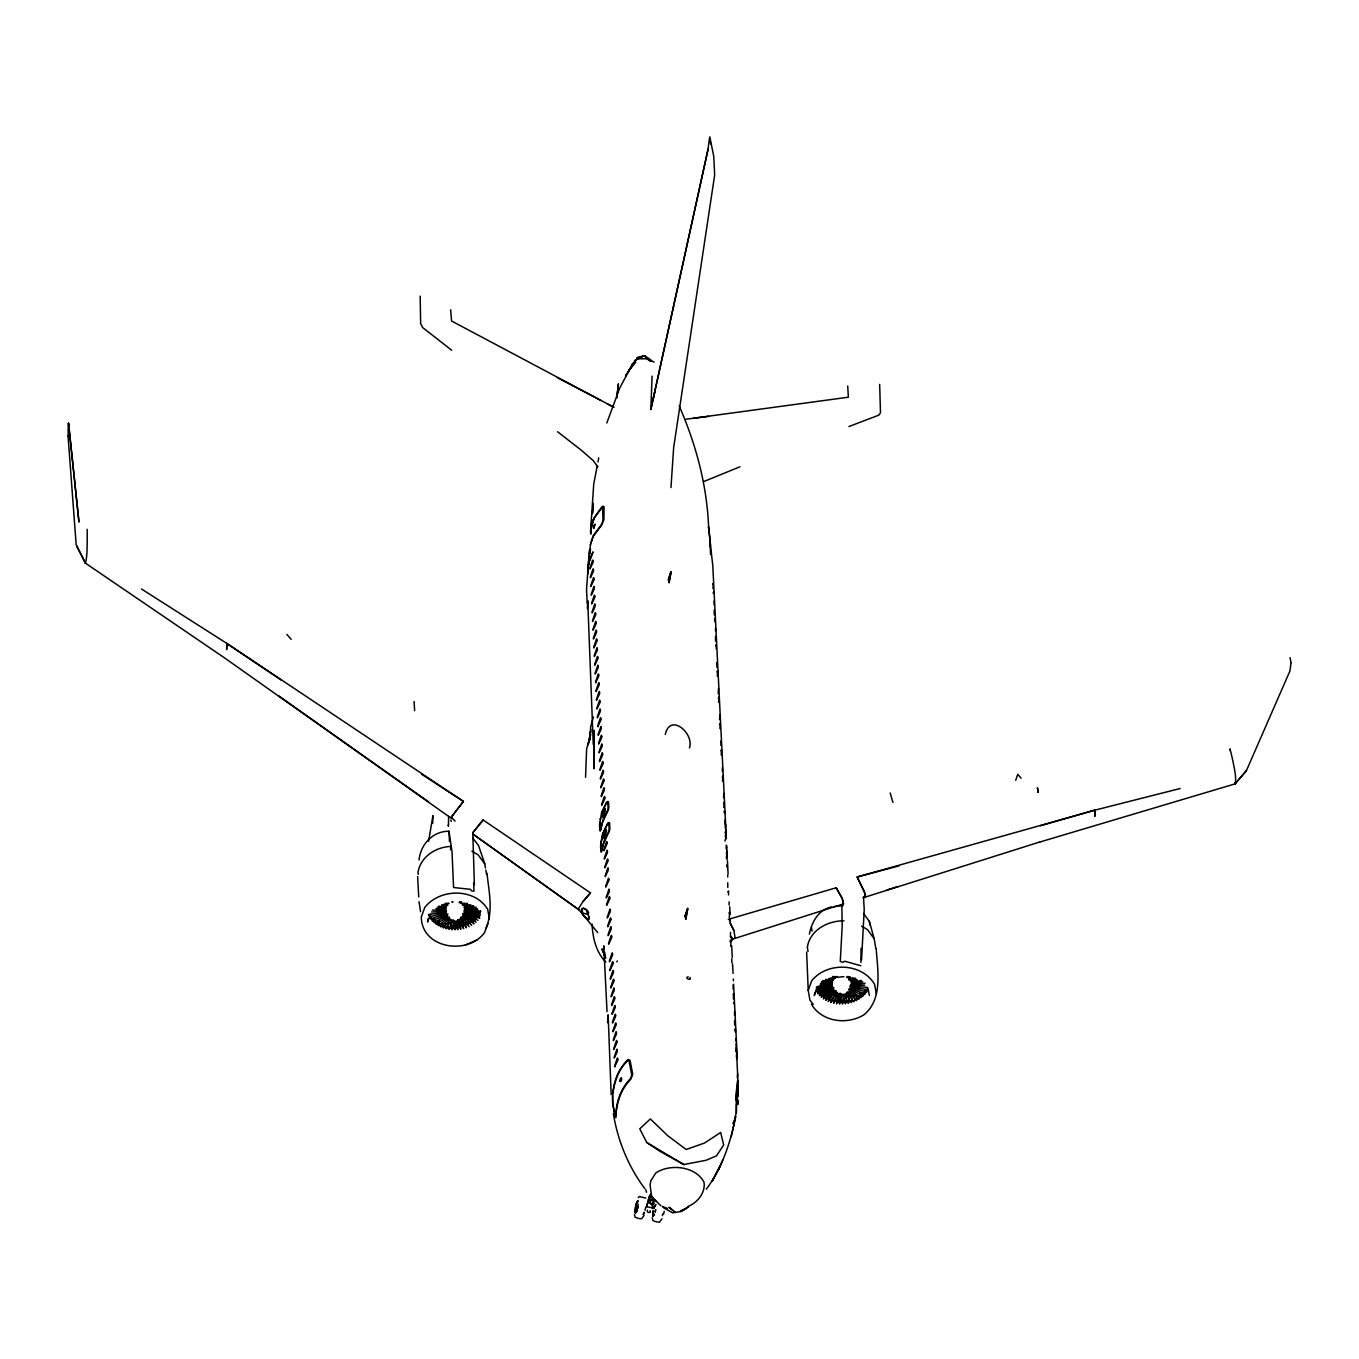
<?xml version="1.0" encoding="UTF-8"?>
<svg xmlns="http://www.w3.org/2000/svg" width="1359" height="1359" viewBox="0 0 1359 1359"><rect width="100%" height="100%" fill="white"/><g stroke="black" fill="none" stroke-linecap="round" stroke-linejoin="round"><path stroke-width="1.5" d="M420.169 296.126L420.644 323.629L422.666 327.57L451.732 350.265M725.91 835.258L725.944 836.923M725.944 836.363L725.893 834.273M726.946 856.374L726.98 858.039M617.75 1059.697L617.699 1058.44A2.939 0.951 -66.9 0 0 617.343 1057.998L614.659 1065.898A7.967 1.631 -77.2 0 0 614.71 1066.832L617.53 1060.886A2.667 0.866 -66.9 0 0 617.767 1059.697M726.946 856.833L726.963 859.635M737.733 1104.391L737.886 1099.992L737.716 1104.561M710.315 544.347L710.383 546.437M710.417 545.18L710.315 543.838M725.417 828.514L725.434 824.047L725.502 825.1M725.927 838.537L725.893 836.176M726.47 849.63L726.47 845.162L726.844 852.908M733.197 984.867L733.147 989.148M738.175 1095.711L738.243 1091.787M725.434 826.952L725.536 826.17M726.487 848.067L726.572 847.269M736.306 1097.664L736.17 1100.28M653.016 1216.084L654.579 1214.182L652.983 1216.186L653.186 1210.886M839.047 1001.736L839.132 997.523M585.559 777.314L586.629 748.894L590.74 734.675M652.83 1214.929L653.203 1210.886M448.419 825.881L448.657 816.402M635.349 1209.595L635.434 1212.415L636.318 1212.041A5.674 1.036 -79.1 0 0 637.915 1206.401L638.118 1204.108M736.323 1112.749L736.51 1104.408M432.723 823.418L432.943 815.57L428.595 841.289M736.187 1097.104L736.357 1111.781M455.095 821.074L451.29 817.184L463.419 801.385L226.851 643.419L226.647 649.449L226.851 643.419L141.54 589.025M588.94 562.983L588.94 564.206L589.126 561.658M710.298 545.333L710.332 547.354M860.91 962.41L861.062 948.344M710.689 143.901L709.432 138.125L708.124 148.963L650.842 409.535L652.082 376.103M485.91 928.452C493.487 911.091 488.917 891.402 486.981 873.259M736.323 1097.155L737.835 1081.679L738.107 1089.137M670.972 487.558L673.656 447.57L714.664 175.056L713.764 156.557L709.823 136.817M593.254 744.375L587.734 600.678L587.377 608.611M710.264 546.25L710.553 554.54M607.575 1022.681L608.136 1014.799L611.159 1094.674M861.555 959.811L864.222 909.579L863.492 896.906M710.179 541.867L708.702 527.751M590.536 531.539L593.713 484.314L597.196 465.933M615.865 1113.514C615.134 1119.748 612.654 1101.656 612.671 1100.637C612.229 1086.334 616.493 1071.572 626.55 1061.056A5.521 2.089 -66.9 0 1 628.317 1059.51L630.032 1060.309L632.53 1073.1A4.519 2.378 -58.8 0 1 632.428 1075.19L631.714 1077.041A5.232 2.31 -70.2 0 1 630.236 1079.929C621.827 1088.423 617.699 1099.924 616.239 1111.543M589.126 555.695L587.666 574.093L590.469 544.279M590.876 533.73L591.844 521.567M592.49 513.464L593.136 505.361M600.151 821.855C600.321 841.697 601.256 817.438 606.471 812.784A4.026 1.308 -66.9 0 0 607.167 811.476M590.757 533.951L591.929 519.682M592.422 513.583L593.254 503.391M708.379 527.938L708.583 526.562C706.901 484.806 695.842 444.053 679.194 405.882M417.638 876.504L418.725 896.974M600.202 821.363L599.982 822.008A5.096 1.223 -74.4 0 0 599.574 825.355L599.795 829.873A5.096 1.223 -74.4 0 0 600.423 830.978L602.122 823.384L607.235 812.308A5.113 1.733 -65.2 0 0 608.815 807.144L608.577 802.642A5.113 1.733 -65.2 0 0 606.726 801.997L601.578 812.58L600.525 819.001M601.171 841.782L601.035 843.124A5.096 1.223 -74.4 0 0 600.61 846.453M601.239 842.461C601.307 862.116 601.952 840.558 607.507 833.882A4.026 1.308 -66.9 0 0 608.22 832.574A3.822 1.308 -65.2 0 0 609.155 829.5L608.9 824.369M811.459 1004.233C821.804 1021.917 846.895 1025.128 863.661 1014.986C883.163 999.561 877.642 970.224 876.164 948.531M590.502 548.849L590.061 553.096M448.283 826.136L448.453 824.607M68.001 426.998L68.494 423.023L69.224 430.056L68.748 424.62L69.105 428.425M590.927 729.562L589.636 740.264L590.689 726.504L593.39 716.957M638.118 1201.084C634.109 1203.293 634.16 1222.081 637.779 1206.35L637.507 1208.746M601.307 841.968L602.632 833.696L607.745 823.112A5.147 1.75 -65.2 0 1 609.579 823.35M738.073 1082.545L737.699 1086.436M589.347 552.892L589.313 557.292M1290.999 663.277L1289.912 671.023L1246.407 770.655L1235.076 783.871L1040.179 841.934M600.321 820.36L600.389 818.798M601.357 841.476L601.442 839.913M715.072 621.912L714.987 618.328L714.443 619.483M715.497 630.678L715.53 628.453M727.744 877.048L727.761 874.839M729.137 905.043L729.103 901.832M735.457 1032.228L735.372 1028.627L734.607 1030.564M735.882 1040.977L735.899 1038.769M600.372 819.902L600.491 818.254M714.138 604.755L714.154 601.018M725.01 823.639L725.027 819.902M728.543 894.901L728.526 890.96L727.982 892.116M734.523 1015.071L734.539 1011.334M428.153 918.735L427.609 921.997L430.48 914.267M669.392 581.703L668.832 578.475L669.036 582.637L670.955 572.53L669.036 582.569L668.424 579.58L670.921 571.799L668.424 579.58M686.108 918.259L685.548 915.049L685.751 919.194L687.671 909.086L685.751 919.126L685.14 916.136L687.637 908.373L685.14 916.136M591.352 527.836L594.24 517.49L601.188 507.875A5.266 1.444 -67.4 0 1 602.649 506.244L603.787 506.431A4.604 1.835 -54.7 0 1 604.059 507.366L603.906 519.733L602.479 523.113A5.351 1.478 -67.4 0 1 601.001 526.001L593.407 536.193M590.418 545.044L593.187 536.176M590.587 731.465L588.09 744.834L590.248 736.697M716.244 648.889L716.295 644.591L715.734 645.746M722.342 771.453L722.41 767.257M723.634 797.716L723.701 793.52M731.838 962.885L731.838 958.605M736.629 1059.188L736.782 1056.283M590.469 532.388L591.386 527.071M601.578 840.117L602.666 834.477L607.065 824.709A4.026 1.308 -66.9 0 1 607.796 823.979A3.822 1.308 -65.2 0 1 608.9 824.369M597.977 461.924L598.758 457.898M635.604 1207.455L636.046 1205.246A5.674 1.036 -79.1 0 1 637.711 1201.22L638.084 1201.458M645.066 1210.206L645.542 1207.828M663.702 1213.944L664.228 1211.311M832.54 1000.326L829.686 999.748L830.859 993.956M816.555 988.588C820.955 997.064 832.116 1001.94 840.406 1001.362M720.966 745.53L720.949 740.978M730.462 936.946L730.53 932.342M731.227 1136.837L735.678 1116.537C730.513 1142.138 722.308 1168.162 706.272 1189.176M650.842 409.535L708.124 148.963M612.807 1093.502C614.608 1081.73 618.192 1070.145 626.924 1061.532A4.094 1.546 -66.9 0 1 628.419 1060.632L628.809 1060.818A3.584 1.682 -56.1 0 1 629.149 1061.566L631.612 1074.306A3.381 1.784 -58.8 0 1 631.476 1075.53L631.391 1075.988A3.822 1.682 -70.2 0 1 630.27 1078.74C620.91 1088.695 615.559 1102.421 616.171 1116.062A6.234 0.951 87.4 0 1 614.947 1116.266L612.637 1103.848L612.535 1095.507M815.026 992.308L814.313 995.501L817.15 987.772M653.186 399.087L654.919 391.358M719.574 719.574L719.811 714.851M593.883 525.457L593.645 528.413M734.828 1118.406L736.459 1112.002M419.065 859.992C420.526 844.398 432.791 831.113 448.98 831.232L452.003 851.532L453.566 887.512L470.52 889.33L471.59 890.909L474.002 891.164L473.628 882.687M712.965 588.566L713.237 583.3L712.796 584.132M714.273 614.829L714.188 610.157M715.581 641.091L715.48 636.42M716.889 667.371L716.872 662.479M717.314 676.119L717.586 670.853L717.042 672.009M718.198 693.634L718.486 688.452M718.622 702.382L718.86 697.133L718.35 698.271M719.93 728.645L720.151 723.396L719.658 724.551M721.238 754.924L721.51 749.658L720.966 750.814M722.546 781.187L722.818 775.921L722.258 777.076M723.837 807.45L724.109 802.184L723.668 803.016M725.298 836.872L725.706 833.526M726.352 857.937L726.742 854.59M727.812 887.478L727.728 882.789M729.307 917.563L729.579 912.297L729.137 913.146M730.734 946.34L730.972 941.091L730.462 942.246M733.35 998.882L733.622 993.616L733.181 994.448M734.658 1025.145L734.573 1020.473M735.966 1051.407L736.34 1047.534M737.274 1077.67L737.648 1073.797M450.407 849.8L451.307 846.436C436.12 846.708 420.373 856.714 417.977 872.563L418.283 874.398M656.584 1201.458L648.328 1199.929L650.061 1196.549M724.959 841.017L725.876 837.756M737.257 1098.989L738.209 1094.946M662.309 1215.626L662.886 1213.604M713.135 593.22L713.679 592.065L713.781 593.441M724.007 812.104L724.551 810.949L724.687 813.48M725.027 832.761L725.57 831.606L725.876 833.763M726.674 865.853L727.218 864.698L727.371 867.789M729.409 920.875L729.953 919.703L730.089 921.929M733.52 1003.52L734.064 1002.364L734.166 1003.757M736.119 1056.062L736.731 1055.535M737.427 1082.325L738.039 1081.798M1015.7 780.304L1017.755 774.29L1021.119 778.197M809.369 934.041C811.884 921.742 818.356 909.918 831.589 906.878M286.868 634.432L291.2 639.325M631.578 366.641L632.581 363.668L637.099 358.793L646.188 358.776L654.189 362.089M665.281 734.455C670.038 712.541 694.398 733.181 689.489 747.943M650.451 1194.884L646.188 1207.404L650.044 1196.243M480.678 910.921C475.31 925.139 456.743 929.743 443.17 925.683M856.816 998.169L860.621 996.419L867.603 988.588M867.823 988.774L866.651 992.036A121.715 93.261 43.2 0 0 853.061 988.486A5.572 4.264 43.2 0 1 850.004 986.906M813.294 1004.454L809.947 1000.173L808.214 990.354L811.663 980.875C826.952 961.476 861.997 962.699 874.618 984.409L876.368 994.227M487.898 923.576L484.602 932.546C467.887 955.649 421.596 948.667 421.307 916.985L424.755 907.489C439.721 888.276 474.597 887.733 487.677 909.29L489.359 918.973M606.81 423.023L619.534 388.521L632.581 363.668M592.065 523.962L594.206 518.289L601.408 508.3A3.89 1.07 -67.4 0 1 602.598 507.349L602.988 520.123A3.584 1.427 -54.7 0 1 602.767 521.244L602.445 522.111A3.975 1.087 -67.4 0 1 601.239 524.846L593.441 535.395L590.808 542.937M601.612 813.361L606.012 803.594A4.026 1.308 -66.9 0 1 606.743 802.88A3.822 1.308 -65.2 0 1 607.847 803.254L608.102 808.401A3.822 1.308 -65.2 0 1 607.167 811.459M866.329 990.915L865.071 994.058A121.834 89.337 50.7 0 0 852.212 989.386A5.572 4.094 50.7 0 1 850.139 988.282M636.929 1210.852L635.74 1213.06M732.824 1123.621L734.251 1120.207M718.571 1169.589L722.835 1159.72M864.562 992.919L863.237 995.943A121.987 84.785 57.5 0 0 851.244 990.218A5.589 3.873 57.5 0 1 849.086 988.706M836.074 991.458L835.717 992.206A124.365 3.584 -63.2 0 1 830.842 1002.517L831.776 1000.954A81.064 2.344 -63.2 0 1 835.038 994.21A53.969 1.563 -63.2 0 0 836.583 991.034M593.662 528.396L595.208 524.234L593.9 525.44M652.66 1204.193L652.609 1208.644L652.252 1202.851M726.352 853.044L726.929 854.862M421.562 774.239L463.419 801.385L451.29 817.184L451.783 818.611L224.847 658.096L85.379 563.119L86.093 560.469A23.596 3.075 -77.1 0 0 86.806 554.574A47.854 6.234 -77.1 0 0 86.874 553.453L87.027 550.327A458.73 59.847 -77.1 0 0 87.231 534.308A461.024 60.136 -77.1 0 0 87.163 529.314M652.66 1197.279L649.228 1196.752L650.587 1194.255M648.328 1199.929L649.738 1197.5M835.156 990.677L834.528 991.662A124.315 3.126 -58.6 0 0 828.192 1001.532L828.99 1000.054A80.979 2.038 -58.6 0 0 833.033 993.599A53.918 1.359 -58.6 0 1 834.953 990.558M630.576 367.966L625.565 375.984L632.818 364.739L628.843 370.65L635.791 362.173M483.091 819.953L472.83 832.676L473.442 834.443L579.019 909.851L473.391 834.443L472.83 832.676L483.091 819.953L590.519 892.897L583.113 901.408L578.849 907.999L579.019 909.851L597.722 932.563M649.228 1196.752L649.874 1195.767M1235.093 783.837L1235.603 781.238A23.596 5.487 -81.2 0 0 1235.416 775.174A47.854 11.144 -81.2 0 0 1235.297 774.018L1234.804 770.774A458.73 106.8 -81.2 0 0 1231.305 754.041A461.024 107.327 -81.2 0 0 1230.014 748.826L1230.303 751.051M644.098 1215.388L641.618 1218.785L638.696 1218.496L635.095 1217.205L634.466 1214.351M647.326 1210.122L647.411 1211.871L648.821 1212.5L650.163 1212.398L650.078 1210.648M661.935 1218.819L659.455 1222.183L656.465 1221.894L652.932 1220.603L652.235 1217.732M649.636 1201.305L648.906 1202.358L651.657 1204.55L654.206 1203.378L653.356 1202.019M650.146 1201.832L649.585 1202.579L651.607 1204.176L653.475 1203.327L652.83 1202.341M616.748 961.815L617.411 960.932M643.3 1214.419L644.472 1212.296L643.3 1214.487M834.171 990.082L833.424 991A124.196 9.462 -53.8 0 0 825.694 1000.343L826.357 998.916A80.877 6.166 -53.8 0 0 831.13 992.834A53.85 4.094 -53.8 0 1 833.373 989.964M638.305 1197.687L639.257 1196.532L645.797 1198.077M1246.407 770.655L1235.059 783.888A19.926 4.638 -81.2 0 1 1234.635 783.056M583.113 901.408L590.519 892.897M833.746 988.91L832.404 990.269M730.276 940.717L732.365 938.169L730.785 936.419M730.174 941.413L732.569 939.816L730.887 936.64M732.195 939.273L843.514 903.888L842.308 898.571L836.193 887.767L728.288 919.364M841.119 905.077L843.514 903.888L842.257 898.588L836.193 887.767M634.517 360.594L644.557 355.667L651.641 360.594M703.435 481.698L739.959 466.783M465.254 945.083L476.873 939.969M863.356 897.653L865.564 896.719L864.358 891.742L857.138 876.997L1094.742 810.185L1180.173 788.509M685.599 1209.068L680.281 1211.192L688.554 1206.843L681.42 1211.447L672.705 1212.857L663.056 1207.455M848.899 426.539L878.78 415.175L880.496 412.813L879.664 384.376M637.779 357.944L644.557 355.667L650.044 360.169M1039.856 841.968L863.339 897.704L865.496 896.736L864.341 891.776L857.138 876.997L898.928 865.921M887.053 889.924L897.942 886.544M688.113 1206.435C697.303 1202.749 705.627 1192.811 704.013 1182.279C695.842 1166.192 669.817 1163.389 655.768 1173.004L650.774 1180.869L650.078 1185.15L651.708 1196.786L660.763 1205.637M1040.45 825.779L1094.759 810.117L1094.844 816.198L1094.759 810.117M636.929 357.638L644.557 355.667L650.044 361.29M831.912 997.642L830.026 998.033M683.832 1164.544L706.136 1160.263L716.482 1155.88L723.684 1144.957L720.661 1132.455L704.625 1142.987L686.176 1149.493L668.033 1135.954L650.349 1118.95L639.766 1128.836L646.731 1142.477L660.134 1151.447L683.832 1164.544L646.731 1142.477M456.454 926.787L455.027 926.396L454.959 922.2M685.955 419.252L848.356 397.202L847.727 386.024M843.99 920.807C827.818 920.706 809.879 930.032 807.348 947.325L808.027 951.402M693.532 418.266L708.651 416.364M840.151 993.123L840.287 1001.974L851.108 1000.768L840.287 1001.991L829.686 999.748M833.645 906.657L843.09 905.638M840.287 1001.974L845.977 1001.362M688.113 976.73C683.645 978.038 692.394 981.453 689.879 977.427M833.152 977.597L843.939 976.679M654.97 1199.98L651.25 1199.267M463.98 923.05L469.331 923.016M829.619 998.101L826.527 997.88L826.34 993.905M822.297 994.72L825.779 995.009M648.583 1199.012L653.611 1199.793M860.808 965.739L844.635 961.187L843.276 962.291L840.27 961.509L842.206 925.887L841.85 905.774M646.51 1206.724L652.949 1207.964M457.083 924.188L461.635 925.445M662.173 1206.299L667.473 1208.457M653.679 1198.587L650.91 1196.396M585.661 908.899L583.232 908.152L581.431 909.171L583.011 913.146L587.7 914.42L588.702 912.789L587.19 910.105M608.271 404.336L613.741 407.156M450.644 309.767L451.562 320.996L613.741 407.207M557.292 377.649L600.984 400.497M817.557 989.913L820.411 991.509M433.283 920.519L437.36 922.846L433.283 920.536L428.9 914.76M438.481 923.508L441.947 925.479M471.913 851.142L478.011 854.743L484.789 863.882L485.486 868.044M861.64 926.125L867.501 929.641L874.194 938.78L875.706 947.903M655.768 1204.448L653.645 1208.508L655.751 1204.55M637.966 1201.169L635.825 1205.11L635.332 1212.806M226.834 643.486L281.041 679.976M428.561 801.861L278.527 695.74M557.564 431.754L581.227 450.135L593.119 460.514L597.909 466.85M463.98 913.112L466.018 914.743A122.48 16.359 41.8 0 1 476.109 922.2M605.825 962.053C595.938 952.166 592.694 937.608 592.065 924.069M463.283 913.809L465.118 915.609A122.752 10.651 46.8 0 1 473.985 923.882L473.221 922.557A79.858 6.931 46.8 0 1 467.717 917.121A53.171 4.621 46.8 0 0 464.506 913.928M462.723 914.726L464.099 916.391A123.04 4.451 51.7 0 1 471.658 925.394M472.728 837.959L478.555 845.604L484.789 863.882M863.492 913.503L869.335 921.351L874.194 938.78M644.879 1188.7C628.402 1166.752 617.733 1140.694 613.368 1113.65M462.689 916.629L462.994 917.087A123.312 2.157 56.5 0 0 469.144 926.702M708.583 526.562L710.264 542.343M68.035 435.78L76.155 544.517L85.379 563.102A19.926 2.599 -77.1 0 1 85.26 561.828M76.563 545.961L85.379 563.102M733.86 930.371L730.14 923.033L733.86 930.371L735.151 938.016M461.313 916.679L461.788 917.682A123.584 9.105 61.1 0 0 466.494 927.789L465.322 926.26A80.402 5.929 61.1 0 0 462.026 919.669A53.545 3.941 61.1 0 1 461.228 918.106M605.536 957.636L601.935 948.871L605.519 958.044L604.721 952.438M890.196 792.993L892.931 802.473M450.814 820.038L451.273 821.448M461.618 920.094L463.385 925.87M589.228 558.056L588.872 556.867L586.527 589.602L587.207 603.396M460.463 917.954L460.531 918.191A123.839 16.325 65.7 0 0 463.708 928.673L462.417 927.042A80.572 10.617 65.7 0 0 459.954 920.196A53.664 7.067 65.7 0 1 459.648 919.38M645.848 1189.754L646.51 1192.285M710.162 542.445L712.779 565.565L726.352 838.588M1290.031 657.637L1291.033 662.699M710.027 541.782L710.417 543.838M868.282 989.505L869.335 995.383M486.59 874.533L485.842 870.117M811.476 927.602L812.087 931.238M869.335 921.351L869.93 924.986M419.048 901.646L420.526 911.651M604.177 948.718L603.753 945.779L607.031 1011.674M609.579 823.384L609.851 828.277A5.113 1.733 -65.2 0 1 608.271 833.407L603.158 844.483L601.476 852.076A5.096 1.223 -74.4 0 1 600.831 850.989L600.61 846.453M736.187 1096.9L736.051 1095.099A4.519 0.934 83.3 0 1 736.153 1093.01L737.665 1080.32L737.954 1083.276M606.352 829.941L606.403 831.198A2.667 0.866 -66.9 0 1 606.182 832.388L603.362 838.333A7.967 1.631 -77.2 0 1 603.311 837.399L605.995 829.483A2.939 0.951 -66.9 0 1 606.352 829.941M68.494 423.023L78.958 522.077L69.054 427.881M414.121 701.55L414.614 710.604M808.214 990.354L806.634 952.115M727.439 860.774L728.084 873.786M729.732 906.759L730.106 914.318M731.669 945.643L732.246 957.331M732.569 963.99L733.045 973.367M733.316 978.956L733.418 980.756M733.588 984.239L737.088 1054.805M736.119 1043.814L738.209 1085.892L738.124 1084.244M726.776 850.734L726.827 852.484M725.723 829.619L725.842 832.744M448.98 831.232L449.472 841.595M589.245 550.548L589.296 553.657M725.791 831.13L725.825 832.269M726.844 852.246L726.912 854.352M472.83 833.882L474.393 884.947M726.861 852.857L726.895 853.86M725.842 832.388L725.859 833.254M738.107 1087.285L738.209 1092.568M68.086 428.408L68.205 436.392M726.946 855.389L726.997 856.866M836.651 976.441A7.865 1.053 41.8 0 1 837.348 976.934M835.887 976.934A5.589 0.985 36.6 0 1 834.8 976.425M835.887 976.934A7.848 1.376 36.6 0 1 836.515 977.274M832.54 976.408A5.572 1.189 31.2 0 0 835.207 977.495A7.848 1.682 31.2 0 1 835.717 977.699M832.371 977.495A5.572 1.376 25.7 0 0 834.596 978.106A7.831 1.937 25.7 0 1 835.139 978.276M834.069 978.752A5.555 1.529 20 0 1 830.366 977.953M828.531 978.65A121.664 35.895 14.1 0 1 829.754 978.956A5.555 1.648 14.1 0 0 833.628 979.448M825.559 979.414A121.732 37.763 8.2 0 1 829.296 980.026A5.555 1.716 8.2 0 0 833.288 980.179M832.421 981.028A5.555 1.767 2.2 0 1 828.973 981.113A121.851 38.867 2.2 0 0 822.705 980.654M821.295 982.302A122.021 39.207 -3.8 0 1 828.786 982.217A5.555 1.784 -3.8 0 0 832.269 981.844M832.523 982.557A5.572 1.767 -9.8 0 1 828.752 983.321A122.242 38.782 -9.8 0 0 820.157 984.154A79.688 24.445 -15.8 0 0 822.093 983.729A53.069 16.291 -15.8 0 1 823.962 983.169M821.583 982.064A52.967 16.801 -9.8 0 1 822.535 981.861M832.252 983.474A5.572 1.716 -15.8 0 1 828.854 984.426A122.48 37.576 -15.8 0 0 816.878 986.685M832.421 984.29A5.589 1.614 -21.7 0 1 829.109 985.513A122.752 35.623 -21.7 0 0 816.436 989.08M816.266 987.738A79.858 23.171 -21.7 0 0 822.824 985.326A53.171 15.425 -21.7 0 1 824.641 984.629M827.359 983.61A53.171 15.425 -21.7 0 1 828.26 983.287M832.371 985.258A5.589 1.495 -27.4 0 1 829.517 986.566A123.04 32.922 -27.4 0 0 816.351 991.594L816.215 990.354A80.028 21.421 -27.4 0 0 823.758 986.855A53.29 14.27 -27.4 0 1 825.508 986.005M827.24 985.173A53.29 14.27 -27.4 0 1 828.107 984.765M832.438 986.243A5.606 1.342 -33 0 1 830.043 987.585A123.312 29.507 -33 0 0 817.727 993.65L817.761 992.41A80.215 19.196 -33 0 0 824.896 988.282A53.426 12.775 -33 0 1 829.024 985.853M829.839 985.394A53.426 12.775 -33 0 1 831.487 984.46M832.659 987.229A5.623 1.155 -38.4 0 1 830.706 988.554A123.584 25.396 -38.4 0 0 819.375 995.569L819.562 994.295A80.402 16.529 -38.4 0 0 826.221 989.624A53.545 11.008 -38.4 0 1 831.589 985.802M833.797 987.483A5.623 0.934 -43.7 0 1 831.504 989.454A123.839 20.657 -43.7 0 0 821.261 997.336L821.6 996.028A80.572 13.437 -43.7 0 0 827.716 990.83A53.664 8.952 -43.7 0 1 831.946 987.178M832.404 990.269A124.043 15.323 -48.8 0 0 823.384 998.933L823.877 997.574A80.742 9.972 -48.8 0 0 829.347 991.9A53.765 6.642 -48.8 0 1 832.54 988.571M836.974 992.665A124.365 10.617 -67.8 0 1 833.628 1003.265L834.664 1001.6A81.098 6.931 -67.8 0 1 837.11 994.652A54.003 4.604 -67.8 0 0 837.705 992.987M838.163 993.854A124.298 17.871 -72.3 0 1 836.481 1003.791L837.637 1002.008A81.098 11.653 -72.3 0 1 839.233 994.907A54.003 7.763 -72.3 0 0 839.437 994.058M839.658 994.075A124.179 25.26 -76.8 0 1 839.42 1004.063L840.643 1002.178A81.064 16.495 -76.8 0 1 841.391 994.992A53.969 10.974 -76.8 0 0 841.493 994.125M841.17 994.176A124.009 32.718 -81.3 0 1 842.376 1004.08L843.684 1002.076A80.979 21.37 -81.3 0 1 843.548 995.501M842.682 994.159A123.788 40.141 -85.8 0 1 845.315 1003.859L846.691 1001.736A80.877 26.229 -85.8 0 1 845.689 994.601A53.833 17.463 -85.8 0 0 845.587 993.752M844.194 994.007A123.55 47.463 89.6 0 1 848.237 1003.401L849.647 1001.141A80.742 31.019 89.6 0 1 848.848 998.287M848.679 997.71A80.742 31.019 89.6 0 1 848.084 995.349M845.689 993.735A123.278 54.581 84.9 0 1 851.074 1002.687L852.518 1000.309A80.572 35.674 84.9 0 1 851.6 998.118M851.363 997.557A80.572 35.674 84.9 0 1 850.462 995.281M846.521 992.631A122.99 61.427 80.1 0 1 853.826 1001.753L855.287 999.239A80.402 40.158 80.1 0 1 853.197 995.518M847.404 991.781A5.623 3.109 75 0 0 847.812 992.189A122.701 67.933 75 0 1 856.442 1000.598L857.886 997.965A80.215 44.405 75 0 1 857.155 996.979M856.799 996.47A80.215 44.405 75 0 1 856.068 995.467M855.355 994.431A80.215 44.405 75 0 1 854.998 993.905M849.035 991.628A122.446 74.049 69.6 0 1 858.905 999.239L860.332 996.47A80.028 48.397 69.6 0 1 859.483 995.552M848.679 989.794A5.589 3.652 63.8 0 0 850.19 990.966A122.191 79.671 63.8 0 1 861.181 997.676L862.557 994.788A79.858 52.067 63.8 0 1 861.606 993.939M861.113 993.514A79.858 52.067 63.8 0 1 860.162 992.648M865.173 990.269A79.552 58.335 50.7 0 1 864.596 989.93M850.021 985.751A5.555 4.417 35 0 0 853.792 987.534A121.664 96.54 35 0 1 867.959 989.896M850.462 985.054A5.555 4.536 25.9 0 0 854.386 986.515A121.664 99.122 25.9 0 1 867.772 987.5M851.108 984.511A5.555 4.604 16.2 0 0 854.845 985.462A121.732 101.008 16.2 0 1 864.749 985.207M851.363 983.746A5.555 4.655 6 0 0 855.168 984.375A121.851 102.163 6 0 1 865.122 983.287M851.21 982.812A5.555 4.672 -4.5 0 0 855.355 983.27A122.021 102.554 -4.5 0 1 862.778 981.776M851.261 982.047A5.572 4.655 -15 0 0 855.389 982.149A122.242 102.197 -15 0 1 861.47 980.366M851.21 981.283A5.572 4.604 -25.1 0 0 855.287 981.045A122.48 101.076 -25.1 0 1 857.631 980.094M850.038 980.688A7.865 6.353 -34.5 0 1 851.057 980.535A5.589 4.519 -34.5 0 0 855.032 979.958A122.752 99.207 -34.5 0 1 856.153 979.38M850.021 979.975A7.882 6.183 -43.2 0 1 850.819 979.788A5.589 4.4 -43.2 0 0 854.624 978.905A123.04 96.591 -43.2 0 1 855.694 978.242M848.611 979.839A7.899 5.98 -51.1 0 1 850.462 979.092A5.606 4.247 -51.1 0 0 854.098 977.885M848.645 979.092A7.916 5.725 -58.3 0 1 850.038 978.412A5.623 4.06 -58.3 0 0 852.348 977.733M848.696 978.225A7.933 5.419 -64.9 0 1 849.511 977.784A5.623 3.839 -64.9 0 0 850.054 977.682M848.033 977.834A7.95 5.079 -70.9 0 1 848.899 977.189A5.64 3.601 -70.9 0 0 850.139 976.713M847.32 977.495A7.967 4.706 -76.5 0 1 848.22 976.662A5.657 3.347 -76.5 0 0 848.679 976.492M846.708 977.104A7.984 4.315 -81.8 0 1 847.252 976.441M459.07 902.529A7.967 0.985 -48.8 0 1 459.971 901.663M459.886 902.716A7.95 1.325 -43.7 0 1 460.905 901.951A5.657 0.934 -43.7 0 0 461.279 901.73M460.684 902.988A7.933 1.631 -38.4 0 1 461.33 902.597M461.279 903.446A7.916 1.903 -33 0 1 462.162 903.022M464.608 903.072A5.623 1.495 -27.4 0 1 462.926 903.531A7.899 2.123 -27.4 0 0 462.009 903.871M467.224 903.191A5.606 1.631 -21.7 0 1 463.453 904.16A7.882 2.293 -21.7 0 0 462.485 904.414M467.819 904.194A5.589 1.716 -15.8 0 1 463.895 904.839A7.865 2.412 -15.8 0 0 462.672 905.06M470.741 904.72A121.987 38.698 -9.8 0 0 468.277 905.23A5.589 1.767 -9.8 0 1 464.234 905.553A7.848 2.497 -9.8 0 0 463.402 905.621M473.561 905.706A121.834 39.139 -3.8 0 0 468.6 906.3A5.572 1.784 -3.8 0 1 464.489 906.283M464.625 907.048A5.572 1.767 2.2 0 0 468.77 907.404A121.715 38.816 2.2 0 1 476.194 907.149M464.031 907.693A7.831 2.429 8.2 0 1 464.676 907.812A5.555 1.733 8.2 0 0 468.804 908.508A121.664 37.729 8.2 0 1 477.315 908.967M468.447 907.082A52.814 15.578 14.1 0 1 469.382 907.285M474.087 908.39A52.814 15.578 14.1 0 1 475.021 908.627A79.332 23.409 14.1 0 0 477.739 909.273M480.559 911.345A121.664 35.895 14.1 0 0 468.685 909.613A5.555 1.648 14.1 0 1 464.625 908.576M468.804 908.458A52.814 14.473 20 0 1 470.639 909.035M473.374 909.952A52.814 14.473 20 0 1 474.291 910.258A79.332 21.727 20 0 0 480.237 912.178M479.829 913.435A121.732 33.346 20 0 0 468.43 910.717A5.555 1.529 20 0 1 464.472 909.341M464.217 910.088A5.555 1.376 25.7 0 0 468.04 911.787A121.851 30.068 25.7 0 1 479.948 915.847M465.474 908.508A52.848 13.046 25.7 0 1 467.207 909.205M468.957 909.935A52.848 13.046 25.7 0 1 470.707 910.683M471.59 911.057A52.848 13.046 25.7 0 1 473.34 911.821A79.366 19.587 25.7 0 0 480.305 914.76M464.166 911.006A5.555 1.189 31.2 0 0 467.496 912.823A122.021 26.127 31.2 0 1 479.659 918.361L479.387 917.121A79.451 17.004 31.2 0 1 472.202 913.316A52.899 11.331 31.2 0 0 468.04 911.057M465.576 909.766A52.899 11.331 31.2 0 1 467.224 910.632M465.457 911.108A52.967 9.326 36.6 0 1 470.877 914.709A79.552 14.015 36.6 0 0 476.465 918.378M463.997 911.94A5.572 0.985 36.6 0 0 466.817 913.809A122.242 21.54 36.6 0 1 478.011 920.349M475.004 920.519A79.688 10.651 41.8 0 1 469.382 915.983A53.069 7.084 41.8 0 0 465.101 912.501M470.367 923.525A80.028 2.905 51.7 0 1 465.933 918.123A53.29 1.937 51.7 0 0 462.57 913.995M467.768 924.749A80.215 1.41 56.5 0 0 464.031 918.973A53.426 0.934 56.5 0 1 462.57 916.747M459.325 919.431A124.043 23.715 70.2 0 0 460.854 929.301L459.444 927.585A80.742 15.442 70.2 0 0 457.83 920.553A53.765 10.277 70.2 0 1 457.609 919.703M457.83 919.72A124.196 31.223 74.7 0 0 457.915 929.692L456.437 927.874A80.877 20.334 74.7 0 0 455.826 921.946M456.182 920.756A124.315 38.715 79.2 0 0 454.959 929.845L453.396 927.908A80.979 25.226 79.2 0 0 453.515 920.706M454.535 920.79A124.365 46.138 83.7 0 0 452.02 929.76L450.39 927.704A81.064 30.068 83.7 0 0 451.154 922.37M453.294 919.856A124.365 53.392 88.4 0 0 449.099 929.42L447.434 927.229A81.098 34.824 88.4 0 0 448.555 923.169M451.8 919.635A124.298 60.408 -86.8 0 0 446.262 928.843L444.563 926.515A81.098 39.411 -86.8 0 0 445.718 923.712M450.339 919.313A124.179 67.067 -81.8 0 0 443.51 928.027L441.811 925.581A81.064 43.777 -81.8 0 0 442.117 925.037M443.017 923.424A81.064 43.777 -81.8 0 1 442.422 924.511M449.693 918.174A124.009 73.335 -76.5 0 0 440.911 926.974L439.212 924.392A80.979 47.888 -76.5 0 0 439.942 923.373M449.183 917.07A5.657 3.618 -70.9 0 1 448.487 917.682A123.788 79.111 -70.9 0 0 438.447 925.717L436.783 923.016A80.877 51.693 -70.9 0 0 437.632 922.048M438.889 920.587A80.877 51.693 -70.9 0 1 438.481 921.079M447.858 916.73A5.657 3.856 -64.9 0 1 447.332 917.07A123.55 84.36 -64.9 0 0 436.188 924.256L434.557 921.419A80.742 55.124 -64.9 0 0 435.526 920.536M447.672 915.49A5.64 4.077 -58.3 0 1 446.279 916.374M446.279 916.357A123.278 88.998 -58.3 0 0 434.133 922.608L432.553 919.652A80.572 58.182 -58.3 0 0 433.096 919.262M434.676 918.038A80.572 58.182 -58.3 0 1 434.15 918.446M447.909 913.894A5.623 4.264 -51.1 0 1 445.327 915.592A122.99 93.007 -51.1 0 0 432.315 920.807L430.803 917.716A80.402 60.798 -51.1 0 0 431.381 917.376M446.364 913.894A5.623 4.417 -43.2 0 1 444.478 914.726A122.701 96.336 -43.2 0 0 430.735 918.837L429.325 915.643A80.215 62.973 -43.2 0 0 429.937 915.337M446.364 912.755A5.606 4.536 -34.5 0 1 443.747 913.792A122.446 98.952 -34.5 0 0 429.444 916.764M446.465 911.6A5.589 4.621 -25.1 0 1 443.153 912.789A122.191 100.838 -25.1 0 0 428.425 914.573M446.398 910.649A5.589 4.672 -15 0 1 442.694 911.753A121.987 101.993 -15 0 0 431.466 912.008M446.143 909.901A5.572 4.689 -4.5 0 1 442.371 910.683A121.834 102.401 -4.5 0 0 432.332 910.037M445.344 909.375A5.572 4.672 6 0 1 442.202 909.596A121.715 102.044 6 0 0 435.967 908.576M446.245 908.186A5.555 4.621 16.2 0 1 442.168 908.475A121.664 100.957 16.2 0 0 437.275 907.234M446.313 907.421A5.555 4.536 25.9 0 1 442.287 907.37A121.664 99.122 25.9 0 0 438.719 906.113M446.465 906.657A5.555 4.417 35 0 1 442.541 906.266A121.732 96.591 35 0 0 441.403 905.74M446.415 905.96A5.555 4.264 43.2 0 1 442.949 905.196A121.851 93.363 43.2 0 0 441.879 904.567M447.791 905.4A7.831 5.742 50.7 0 0 447.06 905.196A5.555 4.077 50.7 0 1 443.781 904.347M447.502 904.499A5.572 3.873 57.5 0 1 444.971 903.769M448.028 903.837A5.572 3.635 63.8 0 1 445.939 903.072M449.065 903.514A7.865 4.756 69.6 0 0 448.64 903.242A5.589 3.381 69.6 0 1 447.926 903.039M451.884 901.646A7.933 3.058 89.6 0 1 452.139 902.206M452.819 901.646A7.95 2.582 -85.8 0 1 452.938 902.104M593.034 561.573L593.034 561.828A2.667 0.866 -66.9 0 1 592.796 563.034L589.976 568.962A7.967 1.631 -77.2 0 1 589.942 568.028L592.626 560.129A2.939 0.951 -66.9 0 1 592.966 560.571L593.034 561.573M593.475 570.321L593.458 570.593A2.667 0.866 -66.9 0 1 593.237 571.782L590.418 577.711A7.967 1.631 -77.2 0 1 590.367 576.794L593.051 568.877A2.939 0.951 -66.9 0 1 593.407 569.336L593.475 570.321M593.9 579.087L593.9 579.342A2.667 0.866 -66.9 0 1 593.662 580.531L590.859 586.476A7.967 1.631 -77.2 0 1 590.808 585.542L593.492 577.643A2.939 0.951 -66.9 0 1 593.832 578.085L593.9 579.087M594.342 587.835L594.342 588.107A2.667 0.866 -66.9 0 1 594.104 589.296L591.284 595.225A7.967 1.631 -77.2 0 1 591.233 594.308L593.917 586.392A2.939 0.951 -66.9 0 1 594.274 586.833L594.342 587.835M594.766 596.601L594.766 596.856A2.667 0.866 -66.9 0 1 594.529 598.045L591.726 603.991A7.967 1.631 -77.2 0 1 591.675 603.056L594.359 595.14A2.939 0.951 -66.9 0 1 594.715 595.599L594.766 596.601M595.208 605.35L595.208 605.604A2.667 0.866 -66.9 0 1 594.97 606.81L592.201 612.926A7.967 1.631 -77.2 0 1 592.116 611.805L594.8 603.906A2.939 0.951 -66.9 0 1 595.14 604.347L595.208 605.35M595.65 614.098L595.633 614.37A2.667 0.866 -66.9 0 1 595.412 615.559L592.592 621.488A7.967 1.631 -77.2 0 1 592.541 620.57L595.225 612.654A2.939 0.951 -66.9 0 1 595.582 613.113L595.65 614.098M596.074 622.864L596.074 623.118A2.667 0.866 -66.9 0 1 595.837 624.308L593.034 630.253A7.967 1.631 -77.2 0 1 592.983 629.319L595.667 621.42A2.939 0.951 -66.9 0 1 596.006 621.861L596.074 622.864M596.516 631.612L596.516 631.884A2.667 0.866 -66.9 0 1 596.278 633.073L593.458 639.002A7.967 1.631 -77.2 0 1 593.407 638.084L596.091 630.168A2.939 0.951 -66.9 0 1 596.448 630.61L596.516 631.612M596.941 640.378L596.941 640.633A2.667 0.866 -66.9 0 1 596.703 641.822L593.934 647.954A7.967 1.631 -77.2 0 1 593.849 646.833L596.533 638.917A2.939 0.951 -66.9 0 1 596.89 639.376L596.941 640.378M597.382 649.126L597.382 649.381A2.667 0.866 -66.9 0 1 597.145 650.587L594.325 656.516A7.967 1.631 -77.2 0 1 594.291 655.582L596.975 647.682A2.939 0.951 -66.9 0 1 597.314 648.124L597.382 649.126M597.824 657.875L597.807 658.147A2.667 0.866 -66.9 0 1 597.586 659.336L594.766 665.264A7.967 1.631 -77.2 0 1 594.715 664.347L597.399 656.431A2.939 0.951 -66.9 0 1 597.756 656.89L597.824 657.875M598.249 666.64L598.249 666.895A2.667 0.866 -66.9 0 1 598.011 668.084L595.208 674.03A7.967 1.631 -77.2 0 1 595.157 673.096L597.841 665.197A2.939 0.951 -66.9 0 1 598.181 665.638L598.249 666.64M598.69 675.389L598.69 675.661A2.667 0.866 -66.9 0 1 598.453 676.85L595.633 682.779A7.967 1.631 -77.2 0 1 595.582 681.861L598.266 673.945A2.939 0.951 -66.9 0 1 598.623 674.387L598.69 675.389M599.115 684.155L599.115 684.409A2.667 0.866 -66.9 0 1 598.877 685.599L596.074 691.544A7.967 1.631 -77.2 0 1 596.023 690.61L598.707 682.694A2.939 0.951 -66.9 0 1 599.064 683.152L599.115 684.155M599.557 692.903L599.557 693.158A2.667 0.866 -66.9 0 1 599.319 694.364L596.499 700.293A7.967 1.631 -77.2 0 1 596.465 699.358L599.149 691.459A2.939 0.951 -66.9 0 1 599.489 691.901L599.557 692.903M599.998 701.652L599.982 701.923A2.667 0.866 -66.9 0 1 599.761 703.113L596.941 709.041A7.967 1.631 -77.2 0 1 596.89 708.124L599.574 700.208A2.939 0.951 -66.9 0 1 599.931 700.666L599.998 701.652M600.423 710.417L600.423 710.672A2.667 0.866 -66.9 0 1 600.185 711.861L597.382 717.807A7.967 1.631 -77.2 0 1 597.331 716.872L600.015 708.973A2.939 0.951 -66.9 0 1 600.355 709.415L600.423 710.417M600.865 719.166L600.865 719.438A2.667 0.866 -66.9 0 1 600.627 720.627L597.841 726.742A7.967 1.631 -77.2 0 1 597.756 725.638L600.44 717.722A2.939 0.951 -66.9 0 1 600.797 718.164L600.865 719.166M601.29 727.931L601.29 728.186A2.667 0.866 -66.9 0 1 601.052 729.375L598.249 735.321A7.967 1.631 -77.2 0 1 598.198 734.387L600.882 726.47A2.939 0.951 -66.9 0 1 601.239 726.929L601.29 727.931M601.731 736.68L601.731 736.935A2.667 0.866 -66.9 0 1 601.493 738.141L598.673 744.069A7.967 1.631 -77.2 0 1 598.639 743.135L601.324 735.236A2.939 0.951 -66.9 0 1 601.663 735.678L601.731 736.68M602.173 745.428L602.156 745.7A2.667 0.866 -66.9 0 1 601.935 746.889L599.115 752.818A7.967 1.631 -77.2 0 1 599.064 751.901L601.748 743.985A2.939 0.951 -66.9 0 1 602.105 744.443L602.173 745.428M602.598 754.194L602.598 754.449A2.667 0.866 -66.9 0 1 602.36 755.638L599.557 761.584A7.967 1.631 -77.2 0 1 599.506 760.649L602.19 752.75A2.939 0.951 -66.9 0 1 602.53 753.192L602.598 754.194M603.039 762.943L603.039 763.214A2.667 0.866 -66.9 0 1 602.801 764.404L599.982 770.332A7.967 1.631 -77.2 0 1 599.931 769.415L602.615 761.499A2.939 0.951 -66.9 0 1 602.971 761.94L603.039 762.943M603.464 771.708L603.464 771.963A2.667 0.866 -66.9 0 1 603.226 773.152L600.423 779.098A7.967 1.631 -77.2 0 1 600.372 778.163L603.056 770.247A2.939 0.951 -66.9 0 1 603.413 770.706L603.464 771.708M603.906 780.457L603.906 780.712A2.667 0.866 -66.9 0 1 603.668 781.918L600.848 787.846A7.967 1.631 -77.2 0 1 600.814 786.912L603.498 779.013A2.939 0.951 -66.9 0 1 603.838 779.454L603.906 780.457M604.347 789.205L604.33 789.477A2.667 0.866 -66.9 0 1 604.109 790.666L601.29 796.595A7.967 1.631 -77.2 0 1 601.239 795.678L603.923 787.761A2.939 0.951 -66.9 0 1 604.279 788.22L604.347 789.205M604.772 797.971L604.772 798.226A2.667 0.866 -66.9 0 1 604.534 799.415L601.731 805.36A7.967 1.631 -77.2 0 1 601.68 804.426L604.364 796.527A2.939 0.951 -66.9 0 1 604.704 796.969L604.772 797.971M605.367 809.879L605.367 810.134A2.667 0.866 -66.9 0 1 605.129 811.323L602.309 817.269A7.967 1.631 -77.2 0 1 602.275 816.334L604.959 808.435A2.939 0.951 -66.9 0 1 605.299 808.877L605.367 809.879M607.014 842.971L607.014 843.226A2.667 0.866 -66.9 0 1 606.777 844.415L603.991 850.547A7.967 1.631 -77.2 0 1 603.906 849.426L606.59 841.51A2.939 0.951 -66.9 0 1 606.946 841.968L607.014 842.971M607.439 851.719L607.439 851.991A2.667 0.866 -66.9 0 1 607.201 853.18L604.398 859.109A7.967 1.631 -77.2 0 1 604.347 858.192L607.031 850.275A2.939 0.951 -66.9 0 1 607.388 850.717L607.439 851.719M607.881 860.485L607.881 860.74A2.667 0.866 -66.9 0 1 607.643 861.929L604.823 867.857A7.967 1.631 -77.2 0 1 604.789 866.94L607.473 859.024A2.939 0.951 -66.9 0 1 607.813 859.483L607.881 860.485M608.322 869.233L608.305 869.488A2.667 0.866 -66.9 0 1 608.085 870.694L605.265 876.623A7.967 1.631 -77.2 0 1 605.214 875.689L607.898 867.789A2.939 0.951 -66.9 0 1 608.254 868.231L608.322 869.233M608.832 879.715L608.832 879.986A2.667 0.866 -66.9 0 1 608.594 881.176L605.791 887.104A7.967 1.631 -77.2 0 1 605.74 886.187L608.424 878.271A2.939 0.951 -66.9 0 1 608.764 878.729L608.832 879.715M609.376 890.57L609.376 890.841A2.667 0.866 -66.9 0 1 609.138 892.031L606.318 897.959A7.967 1.631 -77.2 0 1 606.284 897.042L608.968 889.126A2.939 0.951 -66.9 0 1 609.308 889.567L609.376 890.57M609.749 897.976L609.749 898.248A2.667 0.866 -66.9 0 1 609.512 899.437L606.692 905.366A7.967 1.631 -77.2 0 1 606.641 904.448L609.325 896.532A2.939 0.951 -66.9 0 1 609.681 896.991L609.749 897.976M610.378 910.598L610.361 910.853A2.667 0.866 -66.9 0 1 610.14 912.059L607.32 917.988A7.967 1.631 -77.2 0 1 607.269 917.053L609.953 909.154A2.939 0.951 -66.9 0 1 610.31 909.596L610.378 910.598M610.803 919.347L610.803 919.618A2.667 0.866 -66.9 0 1 610.565 920.807L607.762 926.736A7.967 1.631 -77.2 0 1 607.711 925.819L610.395 917.903A2.939 0.951 -66.9 0 1 610.735 918.361L610.803 919.347M611.244 928.112L611.244 928.367A2.667 0.866 -66.9 0 1 611.006 929.556L608.22 935.688A7.967 1.631 -77.2 0 1 608.136 934.567L610.82 926.668A2.939 0.951 -66.9 0 1 611.176 927.11L611.244 928.112M611.669 936.861L611.669 937.132A2.667 0.866 -66.9 0 1 611.431 938.322L608.628 944.25A7.967 1.631 -77.2 0 1 608.577 943.333L611.261 935.417A2.939 0.951 -66.9 0 1 611.601 935.858L611.669 936.861M612.535 954.375L612.535 954.63A2.667 0.866 -66.9 0 1 612.297 955.836L609.495 961.764A7.967 1.631 -77.2 0 1 609.444 960.83L612.128 952.931A2.939 0.951 -66.9 0 1 612.484 953.372L612.535 954.375M612.977 963.123L612.977 963.395A2.667 0.866 -66.9 0 1 612.739 964.584L609.936 970.513A7.967 1.631 -77.2 0 1 609.885 969.596L612.569 961.679A2.939 0.951 -66.9 0 1 612.909 962.138L612.977 963.123M613.419 971.889L613.402 972.144A2.667 0.866 -66.9 0 1 613.181 973.333L610.361 979.278A7.967 1.631 -77.2 0 1 610.31 978.344L612.994 970.445A2.939 0.951 -66.9 0 1 613.351 970.887L613.419 971.889M613.843 980.637L613.843 980.909A2.667 0.866 -66.9 0 1 613.605 982.098L610.803 988.027A7.967 1.631 -77.2 0 1 610.752 987.11L613.436 979.193A2.939 0.951 -66.9 0 1 613.775 979.635L613.843 980.637M614.285 989.403L614.285 989.658A2.667 0.866 -66.9 0 1 614.047 990.847L611.227 996.793A7.967 1.631 -77.2 0 1 611.193 995.858L613.86 987.942A2.939 0.951 -66.9 0 1 614.217 988.401L614.285 989.403M614.71 998.152L614.71 998.406A2.667 0.866 -66.9 0 1 614.472 999.612L611.669 1005.541A7.967 1.631 -77.2 0 1 611.618 1004.607L614.302 996.708A2.939 0.951 -66.9 0 1 614.659 997.149L614.71 998.152M615.151 1006.9L615.151 1007.172A2.667 0.866 -66.9 0 1 614.914 1008.361L612.111 1014.29A7.967 1.631 -77.2 0 1 612.06 1013.372L614.744 1005.456A2.939 0.951 -66.9 0 1 615.083 1005.915L615.151 1006.9M615.593 1015.666L615.576 1015.92A2.667 0.866 -66.9 0 1 615.355 1017.11L612.535 1023.055A7.967 1.631 -77.2 0 1 612.484 1022.121L615.168 1014.222A2.939 0.951 -66.9 0 1 615.525 1014.663L615.593 1015.666M616.018 1024.414L616.018 1024.686A2.667 0.866 -66.9 0 1 615.78 1025.875L612.977 1031.804A7.967 1.631 -77.2 0 1 612.926 1030.886L615.61 1022.97A2.939 0.951 -66.9 0 1 615.95 1023.412L616.018 1024.414M616.459 1033.18L616.459 1033.435A2.667 0.866 -66.9 0 1 616.222 1034.624L613.402 1040.569A7.967 1.631 -77.2 0 1 613.368 1039.635L616.035 1031.719A2.939 0.951 -66.9 0 1 616.391 1032.177L616.459 1033.18M616.884 1041.928L616.884 1042.183A2.667 0.866 -66.9 0 1 616.646 1043.389L613.877 1049.505A7.967 1.631 -77.2 0 1 613.792 1048.384L616.476 1040.484A2.939 0.951 -66.9 0 1 616.833 1040.926L616.884 1041.928M617.326 1050.677L617.326 1050.949A2.667 0.866 -66.9 0 1 617.088 1052.138L614.285 1058.066A7.967 1.631 -77.2 0 1 614.234 1057.149L616.918 1049.233A2.939 0.951 -66.9 0 1 617.258 1049.692L617.326 1050.677M594.24 730.446L593.951 768.599L594.24 730.446M592.915 552.128L589.908 560.452A7.984 1.308 -75.4 0 1 589.925 559.364L592.915 552.128M619.704 1080.694C621.963 1084.907 622.49 1072.285 619.704 1080.694M589.228 917.427L589.042 919.55C585.746 917.92 579.206 913.265 582.213 909.103L583.351 908.373L585.933 909.528L589.228 917.427M618.396 383.985L616.748 398.051L618.396 384.002M655.633 1209.765L655.174 1212.143L655.616 1209.765M720.287 1165.512L712.337 1180.92L720.287 1165.512M1038.021 792.144L1037.495 787.829L1038.021 792.144M674.845 1211.973L669.155 1207.387L674.845 1211.973"/></g></svg>
